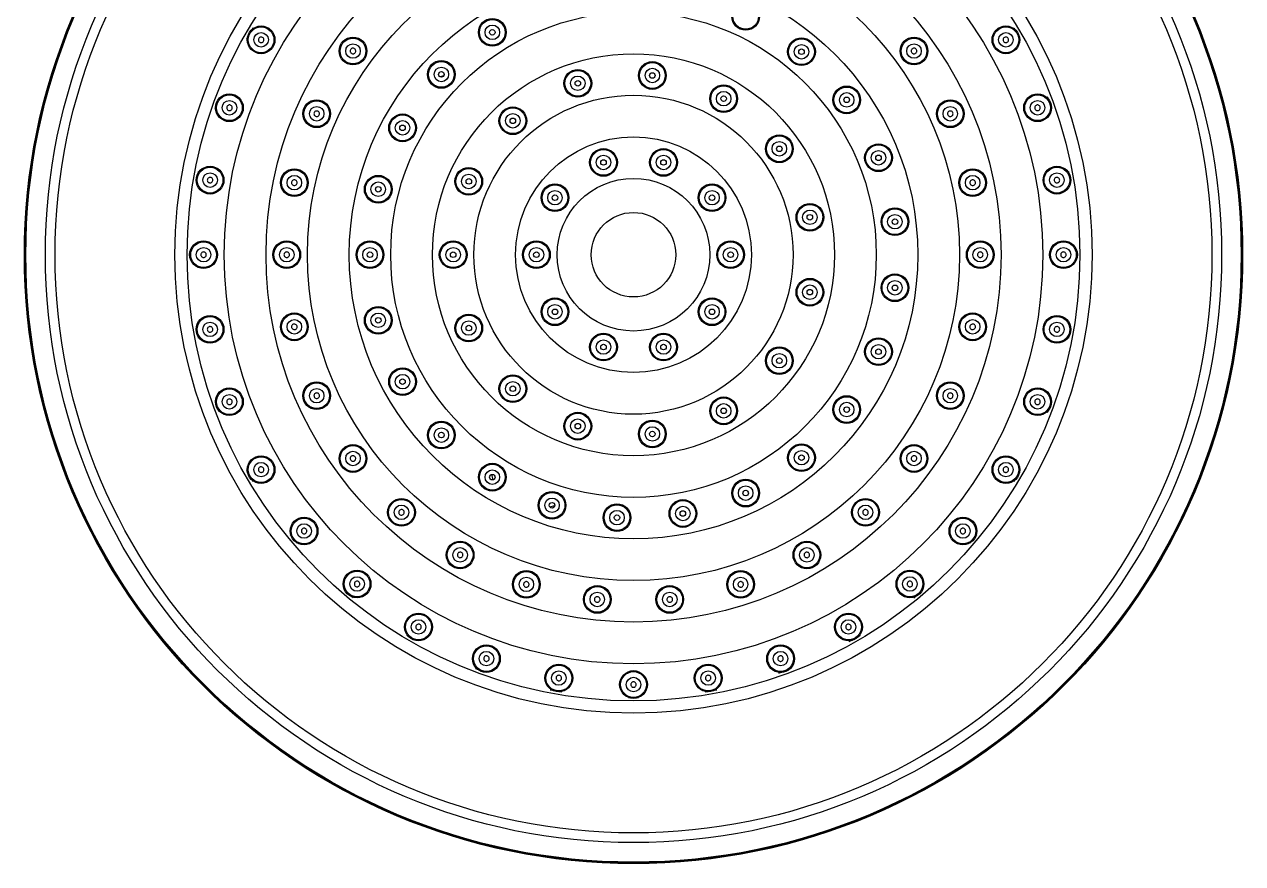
# Model space of a CAD drawing. Header units: millimetres. Extents: x -551172 to 227904, y -3435 to 261611.
# Drawn here: x 170330.8 to 170550.4, y 90826 to 90977.4 of the extents above; entities that cross this region are included whole.
import ezdxf

# ---------------------------------------------------------------- set-up
doc = ezdxf.new("R2010")
doc.units = ezdxf.units.MM
doc.header["$LTSCALE"] = 100
doc.layers.add('F-HAT', color=251, linetype='Continuous')

msp = doc.modelspace()

# ---------------------------------------------------------------- linework, layer by layer
at = {"layer": 'F-HAT'}
for p, q in [((170459.34, 90977.08), (170459.12, 90977.02)), ((170471.65, 90974.62), (170471.6, 90974.8)), ((170408.47, 90968.62), (170408.28, 90968.57)), ((170429.21, 90968.8), (170429.25, 90968.62)), ((170403.92, 90967.4), (170403.74, 90967.35)), ((170406.41, 90968.07), (170405.84, 90967.92)), ((170430.37, 90964.44), (170430.42, 90964.26)), ((170398.88, 90956.42), (170398.92, 90956.24)), ((170433.19, 90953.92), (170433.25, 90953.7)), ((170434.12, 90950.46), (170434.18, 90950.23)), ((170396.43, 90946.22), (170396.49, 90946.02)), ((170474.71, 90942.37), (170474.9, 90942.42)), ((170470.36, 90941.21), (170470.54, 90941.25)), ((170458.65, 90938.07), (170458.97, 90938.15)), ((170456.23, 90937.42), (170456.54, 90937.5)), ((170422.6, 90933.59), (170422.29, 90933.5)), ((170425.02, 90934.23), (170424.72, 90934.15)), ((170392.98, 90925.65), (170392.68, 90925.57)), ((170395.54, 90926.33), (170395.23, 90926.25)), ((170381.98, 90922.7), (170381.77, 90922.64)), ((170377.58, 90921.52), (170377.42, 90921.48)), ((170447.14, 90921.19), (170447.08, 90921.43)), ((170448.07, 90917.73), (170448.01, 90917.96)), ((170487.02, 90917.25), (170486.95, 90917.49)), ((170477.04, 90909.35), (170477.34, 90909.43)), ((170407.38, 90905.37), (170407.46, 90905.08)), ((170408.15, 90902.49), (170408.23, 90902.19)), ((170471.24, 90901.68), (170471.47, 90901.45)), ((170473.13, 90899.79), (170473.37, 90899.55)), ((170414.5, 90898.1), (170414.55, 90897.92)), ((170415.01, 90896.19), (170415.27, 90895.24)), ((170415.74, 90893.5), (170415.78, 90893.33)), ((170423.6, 90889.85), (170423.79, 90889.9)), ((170425.55, 90890.38), (170426.45, 90890.62)), ((170428.22, 90891.09), (170428.37, 90891.13)), ((170481.32, 90891.6), (170481.47, 90891.45)), ((170484.54, 90888.38), (170484.66, 90888.26))]:
    msp.add_line(p, q, dxfattribs=at)
for centre, radius in [((170440.63, 90935.83), 109.79), ((170440.63, 90935.83), 109.68), ((170440.63, 90935.83), 109.53), ((170440.63, 90935.83), 106.01), ((170440.63, 90935.83), 104.26), ((170440.63, 90935.83), 82.66), ((170440.63, 90935.83), 80.46), ((170440.63, 90935.83), 73.76), ((170440.63, 90935.83), 66.24), ((170440.63, 90935.83), 58.76), ((170440.63, 90935.83), 51.24), ((170440.63, 90935.83), 43.76), ((170460.85, 90978.81), 2.5), ((170460.85, 90978.81), 2.32), ((170415.18, 90975.93), 2.5), ((170415.18, 90975.93), 2.32), ((170373.51, 90974.58), 2.5), ((170373.51, 90974.58), 2.32), ((170373.51, 90974.58), 1.31), ((170415.18, 90975.93), 1.31), ((170415.18, 90975.93), 0.5), ((170507.75, 90974.58), 2.5), ((170507.75, 90974.58), 2.32), ((170507.75, 90974.58), 1.31), ((170390.07, 90972.56), 2.5), ((170390.07, 90972.56), 2.32), ((170390.07, 90972.56), 1.31), ((170470.91, 90972.43), 2.5), ((170470.91, 90972.43), 2.32), ((170470.91, 90972.43), 1.31), ((170491.19, 90972.56), 2.5), ((170491.19, 90972.56), 2.32), ((170491.19, 90972.56), 1.31), ((170406, 90968.34), 2.5), ((170440.63, 90935.83), 36.24), ((170470.91, 90972.43), 0.5), ((170406, 90968.34), 2.32), ((170406, 90968.34), 1.31), ((170406, 90968.34), 0.5), ((170430.59, 90966.74), 2.5), ((170430.59, 90966.74), 2.32), ((170444.03, 90968.15), 2.5), ((170444.03, 90968.15), 2.32), ((170444.03, 90968.15), 1.31), ((170444.03, 90968.15), 0.5), ((170430.59, 90966.74), 1.31), ((170430.59, 90966.74), 0.5), ((170456.88, 90963.97), 2.5), ((170367.8, 90962.33), 2.5), ((170367.8, 90962.33), 2.32), ((170440.63, 90935.83), 28.76), ((170456.88, 90963.97), 2.32), ((170456.88, 90963.97), 1.31), ((170456.88, 90963.97), 0.5), ((170479.06, 90963.75), 2.5), ((170479.06, 90963.75), 2.32), ((170479.06, 90963.75), 1.31), ((170479.06, 90963.75), 0.5), ((170513.46, 90962.33), 2.5), ((170513.46, 90962.33), 2.32), ((170367.8, 90962.33), 1.31), ((170383.53, 90961.25), 2.5), ((170383.53, 90961.25), 2.32), ((170383.53, 90961.25), 1.31), ((170418.88, 90959.98), 2.5), ((170418.88, 90959.98), 2.32), ((170497.73, 90961.25), 2.5), ((170497.73, 90961.25), 2.32), ((170497.73, 90961.25), 1.31), ((170513.46, 90962.33), 1.31), ((170399, 90958.71), 2.5), ((170399, 90958.71), 2.32), ((170399, 90958.71), 1.31), ((170418.88, 90959.98), 1.31), ((170418.88, 90959.98), 0.5), ((170399, 90958.71), 0.5), ((170440.63, 90935.83), 21.24), ((170466.92, 90954.93), 2.5), ((170466.92, 90954.93), 2.32), ((170466.92, 90954.93), 1.31), ((170484.79, 90953.31), 2.5), ((170484.79, 90953.31), 2.32), ((170435.22, 90952.47), 2.5), ((170435.22, 90952.47), 2.32), ((170435.22, 90952.47), 1.31), ((170446.04, 90952.47), 2.5), ((170446.04, 90952.47), 2.32), ((170446.04, 90952.47), 1.31), ((170466.92, 90954.93), 0.5), ((170484.79, 90953.31), 1.31), ((170484.79, 90953.31), 0.5), ((170364.31, 90949.28), 2.5), ((170364.31, 90949.28), 2.32), ((170379.5, 90948.82), 2.5), ((170379.5, 90948.82), 2.32), ((170410.94, 90949.05), 2.5), ((170410.94, 90949.05), 2.32), ((170435.22, 90952.47), 0.5), ((170446.04, 90952.47), 0.5), ((170501.76, 90948.82), 2.5), ((170501.76, 90948.82), 2.32), ((170516.95, 90949.28), 2.5), ((170516.95, 90949.28), 2.32), ((170364.31, 90949.28), 1.31), ((170379.5, 90948.82), 1.31), ((170394.62, 90947.64), 2.5), ((170394.62, 90947.64), 2.32), ((170394.62, 90947.64), 1.31), ((170410.94, 90949.05), 1.31), ((170410.94, 90949.05), 0.5), ((170440.63, 90935.83), 13.76), ((170501.76, 90948.82), 1.31), ((170516.95, 90949.28), 1.31), ((170394.62, 90947.64), 0.5), ((170426.47, 90946.11), 2.5), ((170426.47, 90946.11), 2.32), ((170426.47, 90946.11), 1.31), ((170454.79, 90946.11), 2.5), ((170454.79, 90946.11), 2.32), ((170454.79, 90946.11), 1.31), ((170426.47, 90946.11), 0.5), ((170454.79, 90946.11), 0.5), ((170472.42, 90942.58), 2.5), ((170472.42, 90942.58), 2.32), ((170440.63, 90935.83), 7.62), ((170472.42, 90942.58), 1.31), ((170472.42, 90942.58), 0.5), ((170487.75, 90941.78), 2.5), ((170487.75, 90941.78), 2.32), ((170487.75, 90941.78), 1.31), ((170487.75, 90941.78), 0.5), ((170363.13, 90935.83), 2.5), ((170363.13, 90935.83), 2.32), ((170378.13, 90935.83), 2.5), ((170378.13, 90935.83), 2.32), ((170393.13, 90935.83), 2.5), ((170393.13, 90935.83), 2.32), ((170408.13, 90935.83), 2.5), ((170408.13, 90935.83), 2.32), ((170423.13, 90935.83), 2.5), ((170423.13, 90935.83), 2.32), ((170458.13, 90935.83), 2.5), ((170458.13, 90935.83), 2.32), ((170503.13, 90935.83), 2.5), ((170503.13, 90935.83), 2.32), ((170518.13, 90935.83), 2.5), ((170518.13, 90935.83), 2.32), ((170363.13, 90935.83), 1.31), ((170378.13, 90935.83), 1.31), ((170393.13, 90935.83), 1.31), ((170393.13, 90935.83), 0.5), ((170408.13, 90935.83), 1.31), ((170408.13, 90935.83), 0.5), ((170423.13, 90935.83), 1.31), ((170423.13, 90935.83), 0.5), ((170458.13, 90935.83), 1.31), ((170458.13, 90935.83), 0.5), ((170503.13, 90935.83), 1.31), ((170518.13, 90935.83), 1.31), ((170472.42, 90929.07), 2.5), ((170472.42, 90929.07), 2.32), ((170487.75, 90929.87), 2.5), ((170487.75, 90929.87), 2.32), ((170472.42, 90929.07), 1.31), ((170472.42, 90929.07), 0.5), ((170487.75, 90929.87), 1.31), ((170487.75, 90929.87), 0.5), ((170426.47, 90925.54), 2.5), ((170426.47, 90925.54), 2.32), ((170454.79, 90925.54), 2.5), ((170454.79, 90925.54), 2.32), ((170364.31, 90922.37), 2.5), ((170364.31, 90922.37), 2.32), ((170379.5, 90922.83), 2.5), ((170379.5, 90922.83), 2.32), ((170394.62, 90924.01), 2.5), ((170394.62, 90924.01), 2.32), ((170394.62, 90924.01), 1.31), ((170410.94, 90922.61), 2.5), ((170410.94, 90922.61), 2.32), ((170426.47, 90925.54), 1.31), ((170426.47, 90925.54), 0.5), ((170454.79, 90925.54), 1.31), ((170454.79, 90925.54), 0.5), ((170501.76, 90922.83), 2.5), ((170501.76, 90922.83), 2.32), ((170516.95, 90922.37), 2.5), ((170516.95, 90922.37), 2.32), ((170364.31, 90922.37), 1.31), ((170379.5, 90922.83), 1.31), ((170394.62, 90924.01), 0.5), ((170410.94, 90922.61), 1.31), ((170410.94, 90922.61), 0.5), ((170501.76, 90922.83), 1.31), ((170516.95, 90922.37), 1.31), ((170435.22, 90919.18), 2.5), ((170435.22, 90919.18), 2.32), ((170435.22, 90919.18), 1.31), ((170446.04, 90919.18), 2.5), ((170446.04, 90919.18), 2.32), ((170446.04, 90919.18), 1.31), ((170484.79, 90918.34), 2.5), ((170484.79, 90918.34), 2.32), ((170435.22, 90919.18), 0.5), ((170446.04, 90919.18), 0.5), ((170466.92, 90916.72), 2.5), ((170466.92, 90916.72), 2.32), ((170484.79, 90918.34), 1.31), ((170484.79, 90918.34), 0.5), ((170466.92, 90916.72), 1.31), ((170466.92, 90916.72), 0.5), ((170399, 90912.94), 2.5), ((170399, 90912.94), 2.32), ((170399, 90912.94), 1.31), ((170418.88, 90911.67), 2.5), ((170418.88, 90911.67), 2.32), ((170367.8, 90909.32), 2.5), ((170367.8, 90909.32), 2.32), ((170383.53, 90910.41), 2.5), ((170383.53, 90910.41), 2.32), ((170383.53, 90910.41), 1.31), ((170399, 90912.94), 0.5), ((170418.88, 90911.67), 1.31), ((170418.88, 90911.67), 0.5), ((170497.73, 90910.41), 2.5), ((170497.73, 90910.41), 2.32), ((170497.73, 90910.41), 1.31), ((170513.46, 90909.32), 2.5), ((170513.46, 90909.32), 2.32), ((170367.8, 90909.32), 1.31), ((170456.88, 90907.68), 2.5), ((170456.88, 90907.68), 2.32), ((170479.06, 90907.91), 2.5), ((170479.06, 90907.91), 2.32), ((170513.46, 90909.32), 1.31), ((170430.59, 90904.92), 2.5), ((170430.59, 90904.92), 2.32), ((170456.88, 90907.68), 1.31), ((170456.88, 90907.68), 0.5), ((170479.06, 90907.91), 1.31), ((170479.06, 90907.91), 0.5), ((170406, 90903.31), 2.5), ((170406, 90903.31), 2.32), ((170430.59, 90904.92), 1.31), ((170430.59, 90904.92), 0.5), ((170444.03, 90903.51), 2.5), ((170444.03, 90903.51), 2.32), ((170406, 90903.31), 1.31), ((170406, 90903.31), 0.5), ((170444.03, 90903.51), 1.31), ((170444.03, 90903.51), 0.5), ((170390.07, 90899.09), 2.5), ((170390.07, 90899.09), 2.32), ((170470.91, 90899.23), 2.5), ((170470.91, 90899.23), 2.32), ((170470.91, 90899.23), 1.31), ((170491.19, 90899.09), 2.5), ((170491.19, 90899.09), 2.32), ((170373.51, 90897.08), 2.5), ((170373.51, 90897.08), 2.32), ((170373.51, 90897.08), 1.31), ((170390.07, 90899.09), 1.31), ((170470.91, 90899.23), 0.5), ((170491.19, 90899.09), 1.31), ((170507.75, 90897.08), 2.5), ((170507.75, 90897.08), 2.32), ((170507.75, 90897.08), 1.31), ((170415.18, 90895.72), 2.5), ((170415.18, 90895.72), 2.32), ((170415.18, 90895.72), 1.31), ((170415.18, 90895.72), 0.5), ((170460.85, 90892.85), 2.5), ((170460.85, 90892.85), 2.32), ((170460.85, 90892.85), 1.31), ((170398.81, 90889.38), 2.5), ((170425.95, 90890.65), 2.5), ((170425.95, 90890.65), 2.32), ((170425.95, 90890.65), 1.31), ((170460.85, 90892.85), 0.5), ((170482.45, 90889.38), 2.5), ((170398.81, 90889.38), 2.32), ((170398.81, 90889.38), 1.31), ((170425.95, 90890.65), 0.5), ((170437.65, 90888.42), 2.5), ((170437.65, 90888.42), 2.32), ((170437.65, 90888.42), 1.31), ((170449.53, 90889.17), 2.5), ((170449.53, 90889.17), 2.32), ((170449.53, 90889.17), 1.31), ((170449.53, 90889.17), 0.5), ((170482.45, 90889.38), 2.32), ((170482.45, 90889.38), 1.31), ((170381.26, 90886.01), 2.5), ((170381.26, 90886.01), 2.32), ((170437.65, 90888.42), 0.5), ((170500, 90886.01), 2.5), ((170500, 90886.01), 2.32), ((170381.26, 90886.01), 1.31), ((170500, 90886.01), 1.31), ((170409.38, 90881.7), 2.5), ((170409.38, 90881.7), 2.32), ((170409.38, 90881.7), 1.31), ((170471.88, 90881.7), 2.5), ((170471.88, 90881.7), 2.32), ((170471.88, 90881.7), 1.31), ((170390.81, 90876.46), 2.5), ((170390.81, 90876.46), 2.32), ((170421.32, 90876.39), 2.5), ((170421.32, 90876.39), 2.32), ((170459.94, 90876.39), 2.5), ((170459.94, 90876.39), 2.32), ((170490.45, 90876.46), 2.5), ((170490.45, 90876.46), 2.32), ((170390.81, 90876.46), 1.31), ((170421.32, 90876.39), 1.31), ((170459.94, 90876.39), 1.31), ((170490.45, 90876.46), 1.31), ((170434.1, 90873.67), 2.5), ((170434.1, 90873.67), 2.32), ((170434.1, 90873.67), 1.31), ((170447.16, 90873.67), 2.5), ((170447.16, 90873.67), 2.32), ((170447.16, 90873.67), 1.31), ((170401.88, 90868.71), 2.5), ((170401.88, 90868.71), 2.32), ((170401.88, 90868.71), 1.31), ((170479.38, 90868.71), 2.5), ((170479.38, 90868.71), 2.32), ((170479.38, 90868.71), 1.31), ((170414.12, 90863), 2.5), ((170467.14, 90863), 2.5), ((170414.12, 90863), 2.32), ((170414.12, 90863), 1.31), ((170467.14, 90863), 2.32), ((170467.14, 90863), 1.31), ((170427.17, 90859.5), 2.5), ((170427.17, 90859.5), 2.32), ((170454.09, 90859.5), 2.5), ((170454.09, 90859.5), 2.32), ((170427.17, 90859.5), 1.31), ((170440.63, 90858.33), 2.5), ((170440.63, 90858.33), 2.32), ((170440.63, 90858.33), 1.31), ((170454.09, 90859.5), 1.31)]:
    msp.add_circle(centre, radius, dxfattribs=at)
for start, end in [(149.2118, 150.8674), (30.0033, 30.7866), (19.9989, 20.8672), (160.0011, 160.8393), (169.1614, 170.7115), (9.2872, 10.8366), (179.3197, 180.6798), (359.3197, 0.6798), (189.2872, 190.8366), (349.1614, 350.7115), (199.1588, 199.9989), (339.1308, 340.0011), (209.1305, 210.7866), (329.2118, 329.9967), (219.2273, 220.6163), (319.3828, 320.7709), (229.3828, 230.7709), (309.2273, 310.6163), (239.2118, 239.9967), (299.1305, 300.7866), (249.1308, 250.0011), (289.1588, 289.9989), (259.1614, 260.7115), (279.2872, 280.8366), (269.3325, 270.6661)]:
    msp.add_arc((170440.63, 90935.83), 79.87, start, end, dxfattribs=at)
for points, knots in [([(170373.08, 90974.83), (170373.04, 90974.76), (170373, 90974.61), (170373.03, 90974.39), (170373.16, 90974.2), (170373.36, 90974.08), (170373.59, 90974.07), (170373.8, 90974.15), (170373.91, 90974.26), (170373.95, 90974.33)], [0, 0, 0, 0, 0.222134, 0.444291, 0.666477, 0.888675, 1.110861, 1.333018, 1.555152, 1.555152, 1.555152, 1.555152]), ([(170373.95, 90974.33), (170373.98, 90974.39), (170374.03, 90974.54), (170373.99, 90974.77), (170373.86, 90974.96), (170373.67, 90975.07), (170373.44, 90975.09), (170373.22, 90975), (170373.12, 90974.89), (170373.08, 90974.83)], [0, 0, 0, 0, 0.222133, 0.444289, 0.666476, 0.888675, 1.110862, 1.333019, 1.555152, 1.555152, 1.555152, 1.555152]), ([(170390.47, 90972.27), (170390.51, 90972.33), (170390.57, 90972.47), (170390.56, 90972.7), (170390.46, 90972.9), (170390.27, 90973.04), (170390.04, 90973.08), (170389.82, 90973.02), (170389.71, 90972.92), (170389.66, 90972.86)], [0, 0, 0, 0, 0.222339, 0.444684, 0.667036, 0.889392, 1.111744, 1.334089, 1.556428, 1.556428, 1.556428, 1.556428]), ([(170491.6, 90972.86), (170491.55, 90972.92), (170491.44, 90973.02), (170491.22, 90973.08), (170490.99, 90973.04), (170490.8, 90972.9), (170490.69, 90972.7), (170490.68, 90972.47), (170490.74, 90972.33), (170490.79, 90972.27)], [0, 0, 0, 0, 0.222339, 0.444684, 0.667037, 0.889392, 1.111744, 1.334089, 1.556428, 1.556428, 1.556428, 1.556428]), ([(170508.18, 90974.83), (170508.14, 90974.89), (170508.04, 90975), (170507.82, 90975.09), (170507.59, 90975.07), (170507.39, 90974.96), (170507.27, 90974.77), (170507.23, 90974.54), (170507.28, 90974.39), (170507.31, 90974.33)], [0, 0, 0, 0, 0.222134, 0.444291, 0.666477, 0.888675, 1.110861, 1.333018, 1.555152, 1.555152, 1.555152, 1.555152]), ([(170507.31, 90974.33), (170507.35, 90974.26), (170507.45, 90974.15), (170507.67, 90974.07), (170507.9, 90974.08), (170508.1, 90974.2), (170508.23, 90974.39), (170508.26, 90974.61), (170508.21, 90974.76), (170508.18, 90974.83)], [0, 0, 0, 0, 0.222133, 0.444289, 0.666476, 0.888675, 1.110862, 1.333019, 1.555152, 1.555152, 1.555152, 1.555152]), ([(170389.66, 90972.86), (170389.62, 90972.8), (170389.56, 90972.66), (170389.57, 90972.43), (170389.68, 90972.22), (170389.86, 90972.09), (170390.09, 90972.05), (170390.31, 90972.11), (170390.43, 90972.21), (170390.47, 90972.27)], [0, 0, 0, 0, 0.222339, 0.444684, 0.667037, 0.889392, 1.111744, 1.334089, 1.556428, 1.556428, 1.556428, 1.556428]), ([(170490.79, 90972.27), (170490.83, 90972.21), (170490.95, 90972.11), (170491.17, 90972.05), (170491.4, 90972.09), (170491.58, 90972.22), (170491.69, 90972.43), (170491.7, 90972.66), (170491.64, 90972.8), (170491.6, 90972.86)], [0, 0, 0, 0, 0.222339, 0.444684, 0.667036, 0.889392, 1.111744, 1.334089, 1.556428, 1.556428, 1.556428, 1.556428]), ([(170367.33, 90962.5), (170367.31, 90962.43), (170367.29, 90962.28), (170367.36, 90962.06), (170367.52, 90961.9), (170367.74, 90961.82), (170367.97, 90961.84), (170368.16, 90961.96), (170368.25, 90962.09), (170368.27, 90962.16)], [0, 0, 0, 0, 0.222134, 0.444291, 0.666477, 0.888675, 1.110861, 1.333018, 1.555152, 1.555152, 1.555152, 1.555152]), ([(170368.27, 90962.16), (170368.3, 90962.23), (170368.32, 90962.38), (170368.24, 90962.6), (170368.08, 90962.77), (170367.87, 90962.85), (170367.64, 90962.82), (170367.44, 90962.7), (170367.36, 90962.57), (170367.33, 90962.5)], [0, 0, 0, 0, 0.222133, 0.444289, 0.666476, 0.888675, 1.110862, 1.333019, 1.555152, 1.555152, 1.555152, 1.555152]), ([(170513.92, 90962.5), (170513.9, 90962.57), (170513.82, 90962.7), (170513.62, 90962.82), (170513.39, 90962.85), (170513.17, 90962.77), (170513.01, 90962.6), (170512.94, 90962.38), (170512.96, 90962.23), (170512.99, 90962.16)], [0, 0, 0, 0, 0.222134, 0.444291, 0.666477, 0.888675, 1.110861, 1.333018, 1.555152, 1.555152, 1.555152, 1.555152]), ([(170512.99, 90962.16), (170513.01, 90962.09), (170513.09, 90961.96), (170513.29, 90961.84), (170513.52, 90961.82), (170513.73, 90961.9), (170513.9, 90962.06), (170513.97, 90962.28), (170513.95, 90962.43), (170513.92, 90962.5)], [0, 0, 0, 0, 0.222133, 0.444289, 0.666476, 0.888675, 1.110862, 1.333019, 1.555152, 1.555152, 1.555152, 1.555152]), ([(170383.08, 90961.45), (170383.05, 90961.38), (170383.02, 90961.23), (170383.07, 90961.01), (170383.22, 90960.83), (170383.43, 90960.74), (170383.66, 90960.75), (170383.87, 90960.85), (170383.96, 90960.98), (170383.99, 90961.04)], [0, 0, 0, 0, 0.222339, 0.444684, 0.667037, 0.889392, 1.111744, 1.334089, 1.556428, 1.556428, 1.556428, 1.556428]), ([(170383.99, 90961.04), (170384.02, 90961.11), (170384.05, 90961.26), (170383.99, 90961.49), (170383.84, 90961.66), (170383.63, 90961.75), (170383.4, 90961.75), (170383.2, 90961.64), (170383.11, 90961.52), (170383.08, 90961.45)], [0, 0, 0, 0, 0.222339, 0.444684, 0.667036, 0.889392, 1.111744, 1.334089, 1.556428, 1.556428, 1.556428, 1.556428]), ([(170498.18, 90961.45), (170498.15, 90961.52), (170498.06, 90961.64), (170497.86, 90961.75), (170497.63, 90961.75), (170497.42, 90961.66), (170497.27, 90961.49), (170497.21, 90961.26), (170497.24, 90961.11), (170497.27, 90961.04)], [0, 0, 0, 0, 0.222339, 0.444684, 0.667037, 0.889392, 1.111744, 1.334089, 1.556428, 1.556428, 1.556428, 1.556428]), ([(170497.27, 90961.04), (170497.3, 90960.98), (170497.39, 90960.85), (170497.6, 90960.75), (170497.83, 90960.74), (170498.04, 90960.83), (170498.18, 90961.01), (170498.24, 90961.23), (170498.21, 90961.38), (170498.18, 90961.45)], [0, 0, 0, 0, 0.222339, 0.444684, 0.667036, 0.889392, 1.111744, 1.334089, 1.556428, 1.556428, 1.556428, 1.556428]), ([(170363.82, 90949.37), (170363.8, 90949.3), (170363.81, 90949.14), (170363.92, 90948.94), (170364.11, 90948.81), (170364.33, 90948.77), (170364.55, 90948.83), (170364.73, 90948.98), (170364.79, 90949.12), (170364.8, 90949.2)], [0, 0, 0, 0, 0.222134, 0.444291, 0.666477, 0.888675, 1.110861, 1.333018, 1.555152, 1.555152, 1.555152, 1.555152]), ([(170364.8, 90949.2), (170364.81, 90949.27), (170364.8, 90949.42), (170364.69, 90949.63), (170364.51, 90949.76), (170364.28, 90949.8), (170364.06, 90949.74), (170363.89, 90949.59), (170363.83, 90949.44), (170363.82, 90949.37)], [0, 0, 0, 0, 0.222133, 0.444289, 0.666476, 0.888675, 1.110862, 1.333019, 1.555152, 1.555152, 1.555152, 1.555152]), ([(170379.01, 90948.93), (170378.99, 90948.85), (170378.99, 90948.7), (170379.1, 90948.49), (170379.28, 90948.35), (170379.5, 90948.3), (170379.73, 90948.36), (170379.9, 90948.51), (170379.97, 90948.65), (170379.98, 90948.72)], [0, 0, 0, 0, 0.222339, 0.444684, 0.667037, 0.889392, 1.111744, 1.334089, 1.556428, 1.556428, 1.556428, 1.556428]), ([(170379.98, 90948.72), (170380, 90948.79), (170380, 90948.94), (170379.89, 90949.15), (170379.71, 90949.29), (170379.49, 90949.34), (170379.26, 90949.28), (170379.09, 90949.14), (170379.02, 90949), (170379.01, 90948.93)], [0, 0, 0, 0, 0.222339, 0.444684, 0.667036, 0.889392, 1.111744, 1.334089, 1.556428, 1.556428, 1.556428, 1.556428]), ([(170502.25, 90948.93), (170502.24, 90949), (170502.17, 90949.14), (170501.99, 90949.28), (170501.77, 90949.34), (170501.55, 90949.29), (170501.36, 90949.15), (170501.26, 90948.94), (170501.26, 90948.79), (170501.27, 90948.72)], [0, 0, 0, 0, 0.222339, 0.444684, 0.667037, 0.889392, 1.111744, 1.334089, 1.556428, 1.556428, 1.556428, 1.556428]), ([(170501.27, 90948.72), (170501.29, 90948.65), (170501.35, 90948.51), (170501.53, 90948.36), (170501.76, 90948.3), (170501.98, 90948.35), (170502.16, 90948.49), (170502.27, 90948.7), (170502.27, 90948.85), (170502.25, 90948.93)], [0, 0, 0, 0, 0.222339, 0.444684, 0.667036, 0.889392, 1.111744, 1.334089, 1.556428, 1.556428, 1.556428, 1.556428]), ([(170517.44, 90949.37), (170517.43, 90949.44), (170517.37, 90949.59), (170517.2, 90949.74), (170516.98, 90949.8), (170516.75, 90949.76), (170516.56, 90949.63), (170516.45, 90949.42), (170516.45, 90949.27), (170516.46, 90949.2)], [0, 0, 0, 0, 0.222134, 0.444291, 0.666477, 0.888675, 1.110861, 1.333018, 1.555152, 1.555152, 1.555152, 1.555152]), ([(170516.46, 90949.2), (170516.47, 90949.12), (170516.53, 90948.98), (170516.7, 90948.83), (170516.93, 90948.77), (170517.15, 90948.81), (170517.34, 90948.94), (170517.45, 90949.14), (170517.46, 90949.3), (170517.44, 90949.37)], [0, 0, 0, 0, 0.222133, 0.444289, 0.666476, 0.888675, 1.110862, 1.333019, 1.555152, 1.555152, 1.555152, 1.555152]), ([(170363.63, 90935.83), (170363.63, 90935.9), (170363.6, 90936.05), (170363.45, 90936.23), (170363.24, 90936.33), (170363.02, 90936.33), (170362.81, 90936.23), (170362.66, 90936.05), (170362.63, 90935.9), (170362.63, 90935.83)], [0, 0, 0, 0, 0.222133, 0.444289, 0.666476, 0.888675, 1.110862, 1.333019, 1.555152, 1.555152, 1.555152, 1.555152]), ([(170362.63, 90935.83), (170362.63, 90935.75), (170362.66, 90935.6), (170362.81, 90935.42), (170363.02, 90935.32), (170363.24, 90935.32), (170363.45, 90935.42), (170363.6, 90935.6), (170363.63, 90935.75), (170363.63, 90935.83)], [0, 0, 0, 0, 0.222134, 0.444291, 0.666477, 0.888675, 1.110861, 1.333018, 1.555152, 1.555152, 1.555152, 1.555152]), ([(170378.63, 90935.83), (170378.63, 90935.9), (170378.6, 90936.05), (170378.45, 90936.23), (170378.24, 90936.33), (170378.01, 90936.33), (170377.81, 90936.23), (170377.66, 90936.05), (170377.63, 90935.9), (170377.63, 90935.83)], [0, 0, 0, 0, 0.222339, 0.444684, 0.667036, 0.889392, 1.111744, 1.334089, 1.556428, 1.556428, 1.556428, 1.556428]), ([(170377.63, 90935.83), (170377.63, 90935.75), (170377.66, 90935.6), (170377.81, 90935.42), (170378.01, 90935.32), (170378.24, 90935.32), (170378.45, 90935.42), (170378.6, 90935.6), (170378.63, 90935.75), (170378.63, 90935.83)], [0, 0, 0, 0, 0.222339, 0.444684, 0.667037, 0.889392, 1.111744, 1.334089, 1.556428, 1.556428, 1.556428, 1.556428]), ([(170503.63, 90935.83), (170503.63, 90935.9), (170503.59, 90936.05), (170503.45, 90936.23), (170503.24, 90936.33), (170503.01, 90936.33), (170502.81, 90936.23), (170502.66, 90936.05), (170502.63, 90935.9), (170502.63, 90935.83)], [0, 0, 0, 0, 0.222339, 0.444684, 0.667037, 0.889392, 1.111744, 1.334089, 1.556428, 1.556428, 1.556428, 1.556428]), ([(170502.63, 90935.83), (170502.63, 90935.75), (170502.66, 90935.6), (170502.81, 90935.42), (170503.01, 90935.32), (170503.24, 90935.32), (170503.45, 90935.42), (170503.59, 90935.6), (170503.63, 90935.75), (170503.63, 90935.83)], [0, 0, 0, 0, 0.222339, 0.444684, 0.667036, 0.889392, 1.111744, 1.334089, 1.556428, 1.556428, 1.556428, 1.556428]), ([(170518.63, 90935.83), (170518.63, 90935.9), (170518.59, 90936.05), (170518.45, 90936.23), (170518.24, 90936.33), (170518.01, 90936.33), (170517.81, 90936.23), (170517.66, 90936.05), (170517.63, 90935.9), (170517.63, 90935.83)], [0, 0, 0, 0, 0.222134, 0.444291, 0.666477, 0.888675, 1.110861, 1.333018, 1.555152, 1.555152, 1.555152, 1.555152]), ([(170517.63, 90935.83), (170517.63, 90935.75), (170517.66, 90935.6), (170517.81, 90935.42), (170518.01, 90935.32), (170518.24, 90935.32), (170518.45, 90935.42), (170518.59, 90935.6), (170518.63, 90935.75), (170518.63, 90935.83)], [0, 0, 0, 0, 0.222133, 0.444289, 0.666476, 0.888675, 1.110862, 1.333019, 1.555152, 1.555152, 1.555152, 1.555152]), ([(170364.8, 90922.46), (170364.79, 90922.53), (170364.73, 90922.67), (170364.55, 90922.82), (170364.33, 90922.88), (170364.11, 90922.85), (170363.92, 90922.71), (170363.81, 90922.51), (170363.8, 90922.36), (170363.82, 90922.28)], [0, 0, 0, 0, 0.222133, 0.444289, 0.666476, 0.888675, 1.110862, 1.333019, 1.555152, 1.555152, 1.555152, 1.555152]), ([(170379.98, 90922.94), (170379.97, 90923.01), (170379.9, 90923.15), (170379.73, 90923.29), (170379.5, 90923.35), (170379.28, 90923.3), (170379.1, 90923.16), (170378.99, 90922.96), (170378.99, 90922.8), (170379.01, 90922.73)], [0, 0, 0, 0, 0.222339, 0.444684, 0.667036, 0.889392, 1.111744, 1.334089, 1.556428, 1.556428, 1.556428, 1.556428]), ([(170379.01, 90922.73), (170379.02, 90922.66), (170379.09, 90922.52), (170379.26, 90922.37), (170379.49, 90922.32), (170379.71, 90922.36), (170379.89, 90922.5), (170380, 90922.71), (170380, 90922.86), (170379.98, 90922.94)], [0, 0, 0, 0, 0.222339, 0.444684, 0.667037, 0.889392, 1.111744, 1.334089, 1.556428, 1.556428, 1.556428, 1.556428]), ([(170501.27, 90922.94), (170501.26, 90922.86), (170501.26, 90922.71), (170501.36, 90922.5), (170501.55, 90922.36), (170501.77, 90922.32), (170501.99, 90922.37), (170502.17, 90922.52), (170502.24, 90922.66), (170502.25, 90922.73)], [0, 0, 0, 0, 0.222339, 0.444684, 0.667036, 0.889392, 1.111744, 1.334089, 1.556428, 1.556428, 1.556428, 1.556428]), ([(170502.25, 90922.73), (170502.27, 90922.8), (170502.27, 90922.96), (170502.16, 90923.16), (170501.98, 90923.3), (170501.76, 90923.35), (170501.53, 90923.29), (170501.35, 90923.15), (170501.29, 90923.01), (170501.27, 90922.94)], [0, 0, 0, 0, 0.222339, 0.444684, 0.667037, 0.889392, 1.111744, 1.334089, 1.556428, 1.556428, 1.556428, 1.556428]), ([(170517.44, 90922.28), (170517.46, 90922.36), (170517.45, 90922.51), (170517.34, 90922.71), (170517.15, 90922.85), (170516.93, 90922.88), (170516.7, 90922.82), (170516.53, 90922.67), (170516.47, 90922.53), (170516.46, 90922.46)], [0, 0, 0, 0, 0.222134, 0.444291, 0.666477, 0.888675, 1.110861, 1.333018, 1.555152, 1.555152, 1.555152, 1.555152]), ([(170363.82, 90922.28), (170363.83, 90922.21), (170363.89, 90922.07), (170364.06, 90921.92), (170364.28, 90921.85), (170364.51, 90921.89), (170364.69, 90922.03), (170364.8, 90922.23), (170364.81, 90922.38), (170364.8, 90922.46)], [0, 0, 0, 0, 0.222134, 0.444291, 0.666477, 0.888675, 1.110861, 1.333018, 1.555152, 1.555152, 1.555152, 1.555152]), ([(170516.46, 90922.46), (170516.45, 90922.38), (170516.45, 90922.23), (170516.56, 90922.03), (170516.75, 90921.89), (170516.98, 90921.85), (170517.2, 90921.92), (170517.37, 90922.07), (170517.43, 90922.21), (170517.44, 90922.28)], [0, 0, 0, 0, 0.222133, 0.444289, 0.666476, 0.888675, 1.110862, 1.333019, 1.555152, 1.555152, 1.555152, 1.555152]), ([(170368.27, 90909.49), (170368.25, 90909.56), (170368.16, 90909.69), (170367.97, 90909.81), (170367.74, 90909.83), (170367.52, 90909.75), (170367.36, 90909.59), (170367.29, 90909.37), (170367.31, 90909.22), (170367.33, 90909.15)], [0, 0, 0, 0, 0.222133, 0.444289, 0.666476, 0.888675, 1.110862, 1.333019, 1.555152, 1.555152, 1.555152, 1.555152]), ([(170367.33, 90909.15), (170367.36, 90909.08), (170367.44, 90908.95), (170367.64, 90908.83), (170367.87, 90908.81), (170368.08, 90908.89), (170368.24, 90909.05), (170368.32, 90909.27), (170368.3, 90909.42), (170368.27, 90909.49)], [0, 0, 0, 0, 0.222134, 0.444291, 0.666477, 0.888675, 1.110861, 1.333018, 1.555152, 1.555152, 1.555152, 1.555152]), ([(170383.99, 90910.61), (170383.96, 90910.68), (170383.87, 90910.8), (170383.66, 90910.91), (170383.43, 90910.91), (170383.22, 90910.82), (170383.07, 90910.64), (170383.02, 90910.42), (170383.05, 90910.27), (170383.08, 90910.2)], [0, 0, 0, 0, 0.222339, 0.444684, 0.667036, 0.889392, 1.111744, 1.334089, 1.556428, 1.556428, 1.556428, 1.556428]), ([(170383.08, 90910.2), (170383.11, 90910.14), (170383.2, 90910.01), (170383.4, 90909.91), (170383.63, 90909.9), (170383.84, 90909.99), (170383.99, 90910.17), (170384.05, 90910.39), (170384.02, 90910.54), (170383.99, 90910.61)], [0, 0, 0, 0, 0.222339, 0.444684, 0.667037, 0.889392, 1.111744, 1.334089, 1.556428, 1.556428, 1.556428, 1.556428]), ([(170497.27, 90910.61), (170497.24, 90910.54), (170497.21, 90910.39), (170497.27, 90910.17), (170497.42, 90909.99), (170497.63, 90909.9), (170497.86, 90909.91), (170498.06, 90910.01), (170498.15, 90910.14), (170498.18, 90910.2)], [0, 0, 0, 0, 0.222339, 0.444684, 0.667036, 0.889392, 1.111744, 1.334089, 1.556428, 1.556428, 1.556428, 1.556428]), ([(170498.18, 90910.2), (170498.21, 90910.27), (170498.24, 90910.42), (170498.18, 90910.64), (170498.04, 90910.82), (170497.83, 90910.91), (170497.6, 90910.91), (170497.39, 90910.8), (170497.3, 90910.68), (170497.27, 90910.61)], [0, 0, 0, 0, 0.222339, 0.444684, 0.667037, 0.889392, 1.111744, 1.334089, 1.556428, 1.556428, 1.556428, 1.556428]), ([(170512.99, 90909.49), (170512.96, 90909.42), (170512.94, 90909.27), (170513.01, 90909.05), (170513.17, 90908.89), (170513.39, 90908.81), (170513.62, 90908.83), (170513.82, 90908.95), (170513.9, 90909.08), (170513.92, 90909.15)], [0, 0, 0, 0, 0.222133, 0.444289, 0.666476, 0.888675, 1.110862, 1.333019, 1.555152, 1.555152, 1.555152, 1.555152]), ([(170513.92, 90909.15), (170513.95, 90909.22), (170513.97, 90909.37), (170513.9, 90909.59), (170513.73, 90909.75), (170513.52, 90909.83), (170513.29, 90909.81), (170513.09, 90909.69), (170513.01, 90909.56), (170512.99, 90909.49)], [0, 0, 0, 0, 0.222134, 0.444291, 0.666477, 0.888675, 1.110861, 1.333018, 1.555152, 1.555152, 1.555152, 1.555152]), ([(170390.47, 90899.38), (170390.43, 90899.44), (170390.31, 90899.55), (170390.09, 90899.61), (170389.86, 90899.57), (170389.68, 90899.43), (170389.57, 90899.23), (170389.56, 90899), (170389.62, 90898.86), (170389.66, 90898.8)], [0, 0, 0, 0, 0.222339, 0.444684, 0.667036, 0.889392, 1.111744, 1.334089, 1.556428, 1.556428, 1.556428, 1.556428]), ([(170389.66, 90898.8), (170389.71, 90898.74), (170389.82, 90898.64), (170390.04, 90898.57), (170390.27, 90898.62), (170390.46, 90898.75), (170390.56, 90898.95), (170390.57, 90899.18), (170390.51, 90899.32), (170390.47, 90899.38)], [0, 0, 0, 0, 0.222339, 0.444684, 0.667037, 0.889392, 1.111744, 1.334089, 1.556428, 1.556428, 1.556428, 1.556428]), ([(170490.79, 90899.38), (170490.74, 90899.32), (170490.68, 90899.18), (170490.69, 90898.95), (170490.8, 90898.75), (170490.99, 90898.62), (170491.22, 90898.57), (170491.44, 90898.64), (170491.55, 90898.74), (170491.6, 90898.8)], [0, 0, 0, 0, 0.222339, 0.444684, 0.667036, 0.889392, 1.111744, 1.334089, 1.556428, 1.556428, 1.556428, 1.556428]), ([(170491.6, 90898.8), (170491.64, 90898.86), (170491.7, 90899), (170491.69, 90899.23), (170491.58, 90899.43), (170491.4, 90899.57), (170491.17, 90899.61), (170490.95, 90899.55), (170490.83, 90899.44), (170490.79, 90899.38)], [0, 0, 0, 0, 0.222339, 0.444684, 0.667037, 0.889392, 1.111744, 1.334089, 1.556428, 1.556428, 1.556428, 1.556428]), ([(170373.95, 90897.33), (170373.91, 90897.39), (170373.8, 90897.5), (170373.59, 90897.59), (170373.36, 90897.57), (170373.16, 90897.46), (170373.03, 90897.27), (170373, 90897.04), (170373.04, 90896.89), (170373.08, 90896.83)], [0, 0, 0, 0, 0.222133, 0.444289, 0.666476, 0.888675, 1.110862, 1.333019, 1.555152, 1.555152, 1.555152, 1.555152]), ([(170373.08, 90896.83), (170373.12, 90896.76), (170373.22, 90896.65), (170373.44, 90896.57), (170373.67, 90896.58), (170373.86, 90896.7), (170373.99, 90896.89), (170374.03, 90897.12), (170373.98, 90897.26), (170373.95, 90897.33)], [0, 0, 0, 0, 0.222134, 0.444291, 0.666477, 0.888675, 1.110861, 1.333018, 1.555152, 1.555152, 1.555152, 1.555152]), ([(170507.31, 90897.33), (170507.28, 90897.26), (170507.23, 90897.12), (170507.27, 90896.89), (170507.39, 90896.7), (170507.59, 90896.58), (170507.82, 90896.57), (170508.04, 90896.65), (170508.14, 90896.76), (170508.18, 90896.83)], [0, 0, 0, 0, 0.222133, 0.444289, 0.666476, 0.888675, 1.110862, 1.333019, 1.555152, 1.555152, 1.555152, 1.555152]), ([(170508.18, 90896.83), (170508.21, 90896.89), (170508.26, 90897.04), (170508.23, 90897.27), (170508.1, 90897.46), (170507.9, 90897.57), (170507.67, 90897.59), (170507.45, 90897.5), (170507.35, 90897.39), (170507.31, 90897.33)], [0, 0, 0, 0, 0.222134, 0.444291, 0.666477, 0.888675, 1.110861, 1.333018, 1.555152, 1.555152, 1.555152, 1.555152]), ([(170399.14, 90889.75), (170399.09, 90889.8), (170398.95, 90889.88), (170398.72, 90889.89), (170398.51, 90889.8), (170398.36, 90889.63), (170398.29, 90889.41), (170398.33, 90889.18), (170398.42, 90889.06), (170398.47, 90889.01)], [0, 0, 0, 0, 0.222339, 0.444684, 0.667036, 0.889392, 1.111744, 1.334089, 1.556428, 1.556428, 1.556428, 1.556428]), ([(170398.47, 90889.01), (170398.53, 90888.96), (170398.66, 90888.88), (170398.89, 90888.87), (170399.11, 90888.96), (170399.26, 90889.13), (170399.32, 90889.35), (170399.29, 90889.58), (170399.2, 90889.7), (170399.14, 90889.75)], [0, 0, 0, 0, 0.222339, 0.444684, 0.667037, 0.889392, 1.111744, 1.334089, 1.556428, 1.556428, 1.556428, 1.556428]), ([(170482.12, 90889.75), (170482.06, 90889.7), (170481.97, 90889.58), (170481.93, 90889.35), (170482, 90889.13), (170482.15, 90888.96), (170482.37, 90888.87), (170482.59, 90888.88), (170482.73, 90888.96), (170482.78, 90889.01)], [0, 0, 0, 0, 0.222339, 0.444684, 0.667036, 0.889392, 1.111744, 1.334089, 1.556428, 1.556428, 1.556428, 1.556428]), ([(170482.78, 90889.01), (170482.84, 90889.06), (170482.93, 90889.18), (170482.97, 90889.41), (170482.9, 90889.63), (170482.75, 90889.8), (170482.53, 90889.89), (170482.3, 90889.88), (170482.17, 90889.8), (170482.12, 90889.75)], [0, 0, 0, 0, 0.222339, 0.444684, 0.667037, 0.889392, 1.111744, 1.334089, 1.556428, 1.556428, 1.556428, 1.556428]), ([(170381.64, 90886.33), (170381.6, 90886.39), (170381.47, 90886.48), (170381.25, 90886.53), (170381.03, 90886.47), (170380.85, 90886.32), (170380.76, 90886.11), (170380.76, 90885.88), (170380.83, 90885.75), (170380.88, 90885.69)], [0, 0, 0, 0, 0.222133, 0.444289, 0.666476, 0.888675, 1.110862, 1.333019, 1.555152, 1.555152, 1.555152, 1.555152]), ([(170380.88, 90885.69), (170380.93, 90885.63), (170381.05, 90885.54), (170381.27, 90885.5), (170381.5, 90885.55), (170381.67, 90885.7), (170381.77, 90885.91), (170381.76, 90886.14), (170381.69, 90886.28), (170381.64, 90886.33)], [0, 0, 0, 0, 0.222134, 0.444291, 0.666477, 0.888675, 1.110861, 1.333018, 1.555152, 1.555152, 1.555152, 1.555152]), ([(170499.61, 90886.33), (170499.57, 90886.28), (170499.5, 90886.14), (170499.49, 90885.91), (170499.59, 90885.7), (170499.76, 90885.55), (170499.98, 90885.5), (170500.21, 90885.54), (170500.33, 90885.63), (170500.38, 90885.69)], [0, 0, 0, 0, 0.222133, 0.444289, 0.666476, 0.888675, 1.110862, 1.333019, 1.555152, 1.555152, 1.555152, 1.555152]), ([(170500.38, 90885.69), (170500.43, 90885.75), (170500.5, 90885.88), (170500.5, 90886.11), (170500.41, 90886.32), (170500.23, 90886.47), (170500.01, 90886.53), (170499.78, 90886.48), (170499.66, 90886.39), (170499.61, 90886.33)], [0, 0, 0, 0, 0.222134, 0.444291, 0.666477, 0.888675, 1.110861, 1.333018, 1.555152, 1.555152, 1.555152, 1.555152]), ([(170409.63, 90882.13), (170409.57, 90882.17), (170409.42, 90882.22), (170409.19, 90882.18), (170409, 90882.05), (170408.89, 90881.85), (170408.87, 90881.62), (170408.95, 90881.41), (170409.07, 90881.31), (170409.13, 90881.27)], [0, 0, 0, 0, 0.222339, 0.444684, 0.667036, 0.889392, 1.111744, 1.334089, 1.556428, 1.556428, 1.556428, 1.556428]), ([(170409.13, 90881.27), (170409.19, 90881.23), (170409.34, 90881.19), (170409.57, 90881.22), (170409.76, 90881.35), (170409.87, 90881.55), (170409.89, 90881.78), (170409.81, 90881.99), (170409.69, 90882.1), (170409.63, 90882.13)], [0, 0, 0, 0, 0.222339, 0.444684, 0.667037, 0.889392, 1.111744, 1.334089, 1.556428, 1.556428, 1.556428, 1.556428]), ([(170471.63, 90882.13), (170471.57, 90882.1), (170471.45, 90881.99), (170471.37, 90881.78), (170471.39, 90881.55), (170471.5, 90881.35), (170471.69, 90881.22), (170471.92, 90881.19), (170472.06, 90881.23), (170472.13, 90881.27)], [0, 0, 0, 0, 0.222339, 0.444684, 0.667036, 0.889392, 1.111744, 1.334089, 1.556428, 1.556428, 1.556428, 1.556428]), ([(170472.13, 90881.27), (170472.19, 90881.31), (170472.31, 90881.41), (170472.39, 90881.62), (170472.37, 90881.85), (170472.26, 90882.05), (170472.07, 90882.18), (170471.84, 90882.22), (170471.69, 90882.17), (170471.63, 90882.13)], [0, 0, 0, 0, 0.222339, 0.444684, 0.667037, 0.889392, 1.111744, 1.334089, 1.556428, 1.556428, 1.556428, 1.556428]), ([(170391.13, 90876.84), (170391.08, 90876.89), (170390.94, 90876.96), (170390.71, 90876.97), (170390.5, 90876.87), (170390.35, 90876.69), (170390.3, 90876.47), (170390.34, 90876.25), (170390.44, 90876.12), (170390.49, 90876.08)], [0, 0, 0, 0, 0.222133, 0.444289, 0.666476, 0.888675, 1.110862, 1.333019, 1.555152, 1.555152, 1.555152, 1.555152]), ([(170390.49, 90876.08), (170390.55, 90876.03), (170390.69, 90875.96), (170390.92, 90875.95), (170391.13, 90876.05), (170391.27, 90876.22), (170391.33, 90876.45), (170391.28, 90876.67), (170391.19, 90876.79), (170391.13, 90876.84)], [0, 0, 0, 0, 0.222134, 0.444291, 0.666477, 0.888675, 1.110861, 1.333018, 1.555152, 1.555152, 1.555152, 1.555152]), ([(170421.47, 90876.86), (170421.4, 90876.88), (170421.25, 90876.9), (170421.03, 90876.82), (170420.87, 90876.65), (170420.8, 90876.43), (170420.83, 90876.2), (170420.96, 90876.01), (170421.09, 90875.93), (170421.16, 90875.91)], [0, 0, 0, 0, 0.222339, 0.444684, 0.667036, 0.889392, 1.111744, 1.334089, 1.556428, 1.556428, 1.556428, 1.556428]), ([(170421.16, 90875.91), (170421.23, 90875.89), (170421.39, 90875.87), (170421.6, 90875.96), (170421.76, 90876.12), (170421.83, 90876.34), (170421.8, 90876.57), (170421.67, 90876.76), (170421.54, 90876.84), (170421.47, 90876.86)], [0, 0, 0, 0, 0.222339, 0.444684, 0.667037, 0.889392, 1.111744, 1.334089, 1.556428, 1.556428, 1.556428, 1.556428]), ([(170459.79, 90876.86), (170459.72, 90876.84), (170459.59, 90876.76), (170459.46, 90876.57), (170459.43, 90876.34), (170459.5, 90876.12), (170459.66, 90875.96), (170459.87, 90875.87), (170460.03, 90875.89), (170460.1, 90875.91)], [0, 0, 0, 0, 0.222339, 0.444684, 0.667036, 0.889392, 1.111744, 1.334089, 1.556428, 1.556428, 1.556428, 1.556428]), ([(170460.1, 90875.91), (170460.17, 90875.93), (170460.3, 90876.01), (170460.43, 90876.2), (170460.46, 90876.43), (170460.39, 90876.65), (170460.23, 90876.82), (170460.01, 90876.9), (170459.86, 90876.88), (170459.79, 90876.86)], [0, 0, 0, 0, 0.222339, 0.444684, 0.667037, 0.889392, 1.111744, 1.334089, 1.556428, 1.556428, 1.556428, 1.556428]), ([(170490.12, 90876.84), (170490.07, 90876.79), (170489.97, 90876.67), (170489.93, 90876.45), (170489.99, 90876.22), (170490.13, 90876.05), (170490.34, 90875.95), (170490.57, 90875.96), (170490.71, 90876.03), (170490.77, 90876.08)], [0, 0, 0, 0, 0.222133, 0.444289, 0.666476, 0.888675, 1.110862, 1.333019, 1.555152, 1.555152, 1.555152, 1.555152]), ([(170490.77, 90876.08), (170490.82, 90876.12), (170490.92, 90876.25), (170490.96, 90876.47), (170490.9, 90876.69), (170490.76, 90876.87), (170490.55, 90876.97), (170490.32, 90876.96), (170490.18, 90876.89), (170490.12, 90876.84)], [0, 0, 0, 0, 0.222134, 0.444291, 0.666477, 0.888675, 1.110861, 1.333018, 1.555152, 1.555152, 1.555152, 1.555152]), ([(170434.15, 90874.17), (170434.07, 90874.17), (170433.92, 90874.16), (170433.73, 90874.03), (170433.61, 90873.84), (170433.58, 90873.61), (170433.66, 90873.39), (170433.82, 90873.23), (170433.97, 90873.18), (170434.04, 90873.17)], [0, 0, 0, 0, 0.222339, 0.444684, 0.667036, 0.889392, 1.111744, 1.334089, 1.556428, 1.556428, 1.556428, 1.556428]), ([(170434.04, 90873.17), (170434.12, 90873.17), (170434.27, 90873.18), (170434.46, 90873.31), (170434.59, 90873.5), (170434.61, 90873.73), (170434.53, 90873.95), (170434.37, 90874.11), (170434.22, 90874.16), (170434.15, 90874.17)], [0, 0, 0, 0, 0.222339, 0.444684, 0.667037, 0.889392, 1.111744, 1.334089, 1.556428, 1.556428, 1.556428, 1.556428]), ([(170447.11, 90874.17), (170447.04, 90874.16), (170446.89, 90874.11), (170446.73, 90873.95), (170446.65, 90873.73), (170446.67, 90873.5), (170446.79, 90873.31), (170446.99, 90873.18), (170447.14, 90873.17), (170447.21, 90873.17)], [0, 0, 0, 0, 0.222339, 0.444684, 0.667036, 0.889392, 1.111744, 1.334089, 1.556428, 1.556428, 1.556428, 1.556428]), ([(170447.21, 90873.17), (170447.29, 90873.18), (170447.43, 90873.23), (170447.6, 90873.39), (170447.68, 90873.61), (170447.65, 90873.84), (170447.53, 90874.03), (170447.34, 90874.16), (170447.18, 90874.17), (170447.11, 90874.17)], [0, 0, 0, 0, 0.222339, 0.444684, 0.667037, 0.889392, 1.111744, 1.334089, 1.556428, 1.556428, 1.556428, 1.556428]), ([(170402.13, 90869.14), (170402.07, 90869.18), (170401.92, 90869.23), (170401.69, 90869.19), (170401.5, 90869.06), (170401.39, 90868.86), (170401.37, 90868.63), (170401.45, 90868.42), (170401.57, 90868.32), (170401.63, 90868.28)], [0, 0, 0, 0, 0.222133, 0.444289, 0.666476, 0.888675, 1.110862, 1.333019, 1.555152, 1.555152, 1.555152, 1.555152]), ([(170401.63, 90868.28), (170401.69, 90868.24), (170401.84, 90868.2), (170402.07, 90868.23), (170402.26, 90868.36), (170402.37, 90868.56), (170402.39, 90868.79), (170402.31, 90869), (170402.19, 90869.11), (170402.13, 90869.14)], [0, 0, 0, 0, 0.222134, 0.444291, 0.666477, 0.888675, 1.110861, 1.333018, 1.555152, 1.555152, 1.555152, 1.555152]), ([(170479.13, 90869.14), (170479.07, 90869.11), (170478.95, 90869), (170478.87, 90868.79), (170478.89, 90868.56), (170479, 90868.36), (170479.19, 90868.23), (170479.42, 90868.2), (170479.56, 90868.24), (170479.63, 90868.28)], [0, 0, 0, 0, 0.222133, 0.444289, 0.666476, 0.888675, 1.110862, 1.333019, 1.555152, 1.555152, 1.555152, 1.555152]), ([(170479.63, 90868.28), (170479.69, 90868.32), (170479.81, 90868.42), (170479.89, 90868.63), (170479.87, 90868.86), (170479.76, 90869.06), (170479.57, 90869.19), (170479.34, 90869.23), (170479.19, 90869.18), (170479.13, 90869.14)], [0, 0, 0, 0, 0.222134, 0.444291, 0.666477, 0.888675, 1.110861, 1.333018, 1.555152, 1.555152, 1.555152, 1.555152]), ([(170414.29, 90863.47), (170414.22, 90863.5), (170414.07, 90863.52), (170413.85, 90863.44), (170413.69, 90863.28), (170413.61, 90863.07), (170413.63, 90862.84), (170413.75, 90862.64), (170413.88, 90862.56), (170413.95, 90862.53)], [0, 0, 0, 0, 0.222133, 0.444289, 0.666476, 0.888675, 1.110862, 1.333019, 1.555152, 1.555152, 1.555152, 1.555152]), ([(170413.95, 90862.53), (170414.02, 90862.51), (170414.17, 90862.49), (170414.39, 90862.56), (170414.56, 90862.72), (170414.64, 90862.94), (170414.61, 90863.17), (170414.49, 90863.36), (170414.36, 90863.45), (170414.29, 90863.47)], [0, 0, 0, 0, 0.222134, 0.444291, 0.666477, 0.888675, 1.110861, 1.333018, 1.555152, 1.555152, 1.555152, 1.555152]), ([(170466.96, 90863.47), (170466.9, 90863.45), (170466.77, 90863.36), (170466.65, 90863.17), (170466.62, 90862.94), (170466.7, 90862.72), (170466.87, 90862.56), (170467.08, 90862.49), (170467.24, 90862.51), (170467.31, 90862.53)], [0, 0, 0, 0, 0.222133, 0.444289, 0.666476, 0.888675, 1.110862, 1.333019, 1.555152, 1.555152, 1.555152, 1.555152]), ([(170467.31, 90862.53), (170467.38, 90862.56), (170467.51, 90862.64), (170467.62, 90862.84), (170467.65, 90863.07), (170467.57, 90863.28), (170467.4, 90863.44), (170467.19, 90863.52), (170467.03, 90863.5), (170466.96, 90863.47)], [0, 0, 0, 0, 0.222134, 0.444291, 0.666477, 0.888675, 1.110861, 1.333018, 1.555152, 1.555152, 1.555152, 1.555152]), ([(170427.26, 90860), (170427.19, 90860.01), (170427.03, 90860), (170426.83, 90859.89), (170426.7, 90859.71), (170426.66, 90859.48), (170426.72, 90859.26), (170426.87, 90859.09), (170427.01, 90859.03), (170427.08, 90859.01)], [0, 0, 0, 0, 0.222133, 0.444289, 0.666476, 0.888675, 1.110862, 1.333019, 1.555152, 1.555152, 1.555152, 1.555152]), ([(170427.08, 90859.01), (170427.16, 90859), (170427.31, 90859.01), (170427.51, 90859.12), (170427.65, 90859.3), (170427.69, 90859.53), (170427.62, 90859.75), (170427.47, 90859.92), (170427.33, 90859.98), (170427.26, 90860)], [0, 0, 0, 0, 0.222134, 0.444291, 0.666477, 0.888675, 1.110861, 1.333018, 1.555152, 1.555152, 1.555152, 1.555152]), ([(170440.63, 90858.83), (170440.56, 90858.83), (170440.4, 90858.79), (170440.23, 90858.65), (170440.13, 90858.44), (170440.13, 90858.21), (170440.23, 90858.01), (170440.4, 90857.86), (170440.56, 90857.83), (170440.63, 90857.83)], [0, 0, 0, 0, 0.222133, 0.444289, 0.666476, 0.888675, 1.110862, 1.333019, 1.555152, 1.555152, 1.555152, 1.555152]), ([(170440.63, 90857.83), (170440.7, 90857.83), (170440.85, 90857.86), (170441.03, 90858.01), (170441.13, 90858.21), (170441.13, 90858.44), (170441.03, 90858.65), (170440.85, 90858.79), (170440.7, 90858.83), (170440.63, 90858.83)], [0, 0, 0, 0, 0.222134, 0.444291, 0.666477, 0.888675, 1.110861, 1.333018, 1.555152, 1.555152, 1.555152, 1.555152]), ([(170454, 90860), (170453.93, 90859.98), (170453.79, 90859.92), (170453.63, 90859.75), (170453.57, 90859.53), (170453.61, 90859.3), (170453.75, 90859.12), (170453.95, 90859.01), (170454.1, 90859), (170454.17, 90859.01)], [0, 0, 0, 0, 0.222133, 0.444289, 0.666476, 0.888675, 1.110862, 1.333019, 1.555152, 1.555152, 1.555152, 1.555152]), ([(170454.17, 90859.01), (170454.25, 90859.03), (170454.39, 90859.09), (170454.54, 90859.26), (170454.6, 90859.48), (170454.56, 90859.71), (170454.43, 90859.89), (170454.23, 90860), (170454.07, 90860.01), (170454, 90860)], [0, 0, 0, 0, 0.222134, 0.444291, 0.666477, 0.888675, 1.110861, 1.333018, 1.555152, 1.555152, 1.555152, 1.555152])]:
    msp.add_open_spline(points, degree=3, knots=knots, dxfattribs=at)

doc.saveas('drawing.dxf')
